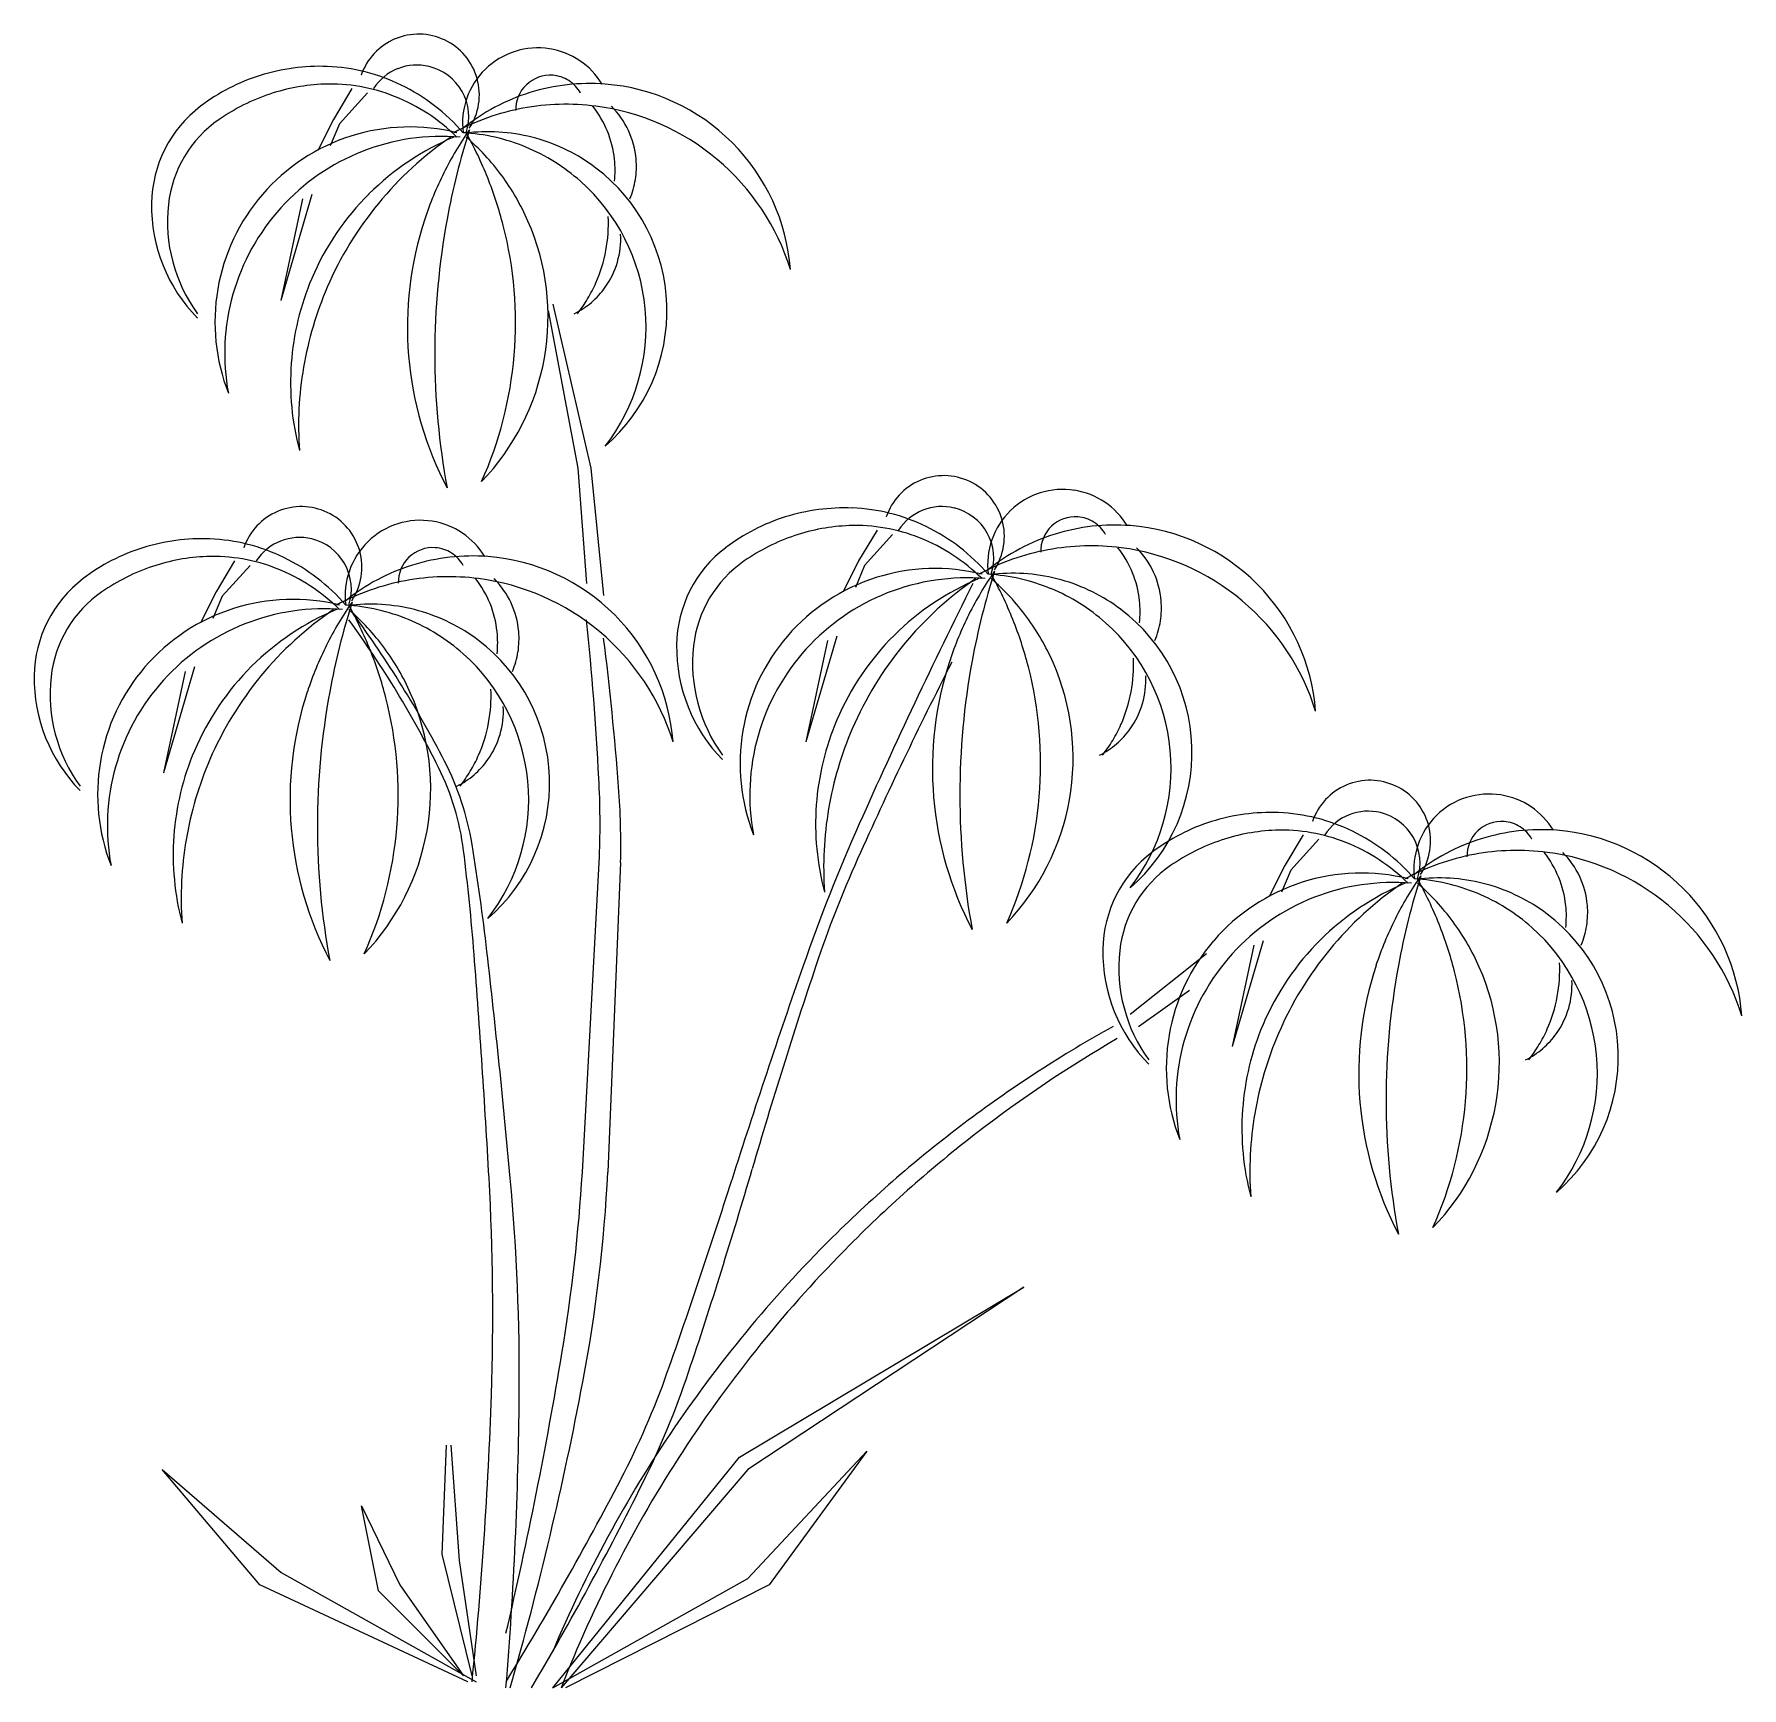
# Model space of a CAD drawing. Extents: x 425.4 to 481.8, y -982.2 to -927.6.
import ezdxf

# ---------------------------------------------------------------- set-up
doc = ezdxf.new("R2010")
doc.units = 0
doc.linetypes.add('0', pattern=[0])
doc.layers.get('0').update_dxf_attribs({"linetype": 'CONTINUOUS'})

msp = doc.modelspace()

# ---------------------------------------------------------------- linework, layer by layer
at = {"linetype": '0'}
for points in [[(437.325, -927.762), (437.325, -927.762)], [(438.962, -927.795), (438.962, -927.795)], [(442.427, -928.087), (442.427, -928.087)], [(435.089, -928.669), (435.089, -928.669)], [(438.452, -928.669), (438.452, -928.669)], [(443.422, -928.478), (443.422, -928.478)], [(432.876, -928.965), (432.876, -928.965)], [(436.209, -928.961), (436.209, -928.961)], [(437.419, -928.742), (437.419, -928.742)], [(440.034, -929.066), (440.034, -929.066)], [(440.307, -928.756), (440.307, -928.756)], [(442.529, -928.961), (442.529, -928.961)], [(443.061, -929.136), (443.061, -929.136)], [(433.193, -929.579), (433.193, -929.579)], [(435.904, -929.398), (435.904, -929.398), (435.293, -930.417), (434.783, -931.437)], [(434.987, -929.252), (434.987, -929.252)], [(436.414, -929.543), (436.414, -929.543), (435.496, -930.562), (435.191, -931.291)], [(436.617, -929.398), (436.617, -929.398)], [(437.31, -929.654), (437.31, -929.654)], [(437.529, -929.282), (437.529, -929.282)], [(439.54, -929.495), (439.54, -929.495)], [(441.66, -929.273), (441.66, -929.273)], [(441.778, -929.531), (441.778, -929.531)], [(443.446, -929.543), (443.446, -929.543)], [(444.16, -929.252), (444.16, -929.252)], [(444.262, -929.252), (444.262, -929.252)], [(430.91, -929.98), (430.91, -929.98)], [(441.306, -930.126), (441.306, -930.126)], [(441.543, -930.048), (441.543, -930.048)], [(443.854, -929.98), (443.854, -929.98)], [(443.956, -929.98), (443.956, -929.98)], [(444.466, -929.98), (444.466, -929.98)], [(431.522, -930.417), (431.522, -930.417)], [(439.268, -930.854), (439.268, -930.854)], [(439.369, -930.854), (439.369, -930.854)], [(439.573, -930.708), (439.573, -930.708)], [(439.573, -930.854), (439.573, -930.854)], [(439.573, -930.854), (439.573, -930.854)], [(439.573, -930.854), (439.573, -930.854)], [(439.675, -930.854), (439.675, -930.854)], [(439.675, -930.854), (439.675, -930.854)], [(439.777, -930.708), (439.777, -930.708)], [(439.777, -930.854), (439.777, -930.854)], [(439.782, -930.755), (439.782, -930.755)], [(439.782, -930.755), (439.782, -930.755)], [(444.334, -930.804), (444.334, -930.804)], [(445.028, -930.782), (445.028, -930.782)], [(435.871, -930.966), (435.871, -930.966)], [(436.243, -931.474), (436.243, -931.474)], [(439.166, -931), (439.166, -931)], [(439.268, -931), (439.268, -931)], [(439.369, -931), (439.369, -931)], [(439.471, -931), (439.471, -931)], [(439.675, -931), (439.675, -931)], [(441.644, -931.33), (441.644, -931.33)], [(441.977, -931.039), (441.977, -931.039)], [(448.45, -931.18), (448.45, -931.18)], [(443.956, -932.019), (443.956, -932.019)], [(444.567, -931.728), (444.567, -931.728)], [(445.281, -931.728), (445.281, -931.728)], [(447.956, -931.733), (447.956, -931.733)], [(438.936, -932.179), (438.936, -932.179)], [(439.367, -932.221), (439.367, -932.221)], [(440.385, -932.344), (440.385, -932.344)], [(440.848, -932.27), (440.848, -932.27)], [(443.446, -932.456), (443.446, -932.456)], [(444.567, -932.456), (444.567, -932.456)], [(444.587, -932.092), (444.587, -932.092)], [(445.258, -932.395), (445.258, -932.395)], [(429.291, -933.183), (429.291, -933.183)], [(432.948, -932.893), (432.948, -932.893)], [(434.579, -932.893), (434.579, -932.893), (433.56, -936.389)], [(434.273, -933.039), (434.273, -933.039), (433.56, -936.389)], [(436.467, -932.872), (436.467, -932.872)], [(445.077, -933.039), (445.077, -933.039)], [(429.848, -933.22), (429.848, -933.22)], [(433.56, -933.33), (433.56, -933.33)], [(436.777, -933.187), (436.777, -933.187)], [(438.305, -933.71), (438.305, -933.71)], [(439.044, -933.71), (439.044, -933.71)], [(444.363, -933.621), (444.363, -933.621)], [(440.898, -933.912), (440.898, -933.912)], [(441.713, -933.767), (441.713, -933.767)], [(444.771, -934.204), (444.771, -934.204)], [(444.287, -934.737), (444.287, -934.737)], [(444.664, -935.121), (444.664, -935.121)], [(450.377, -935.369), (450.377, -935.369)], [(450.377, -935.369), (450.377, -935.369)], [(434.579, -935.661), (434.579, -935.661)], [(435.089, -935.952), (435.089, -935.952)], [(443.956, -935.806), (443.956, -935.806)], [(444.262, -935.952), (444.262, -935.952)], [(431.475, -936.014), (431.475, -936.014)], [(431.977, -936.186), (431.977, -936.186)], [(442.529, -936.515), (442.529, -936.515), (443.79, -941.92), (444.21, -946.123)], [(443.682, -936.335), (443.682, -936.335)], [(443.806, -936.451), (443.806, -936.451)], [(446.296, -936.534), (446.296, -936.534)], [(430.808, -936.826), (430.808, -936.826)], [(430.808, -936.971), (430.808, -936.971)], [(443.65, -945.723), (443.65, -945.723), (443.37, -941.92), (442.389, -936.715)], [(443.242, -936.826), (443.242, -936.826)], [(443.344, -936.826), (443.344, -936.826)], [(445.581, -936.664), (445.581, -936.664)], [(437.773, -938.217), (437.773, -938.217)], [(438.638, -938.142), (438.638, -938.142)], [(441.258, -938.197), (441.258, -938.197)], [(433.901, -938.467), (433.901, -938.467)], [(434.307, -938.591), (434.307, -938.591)], [(442.255, -938.296), (442.255, -938.296)], [(431.827, -939.447), (431.827, -939.447)], [(431.827, -939.447), (431.827, -939.447)], [(434.171, -941.341), (434.171, -941.341)], [(434.171, -941.341), (434.171, -941.341)], [(444.262, -941.195), (444.262, -941.195)], [(444.262, -941.195), (444.262, -941.195)], [(439.044, -942.573), (439.044, -942.573)], [(439.044, -942.573), (439.044, -942.573)], [(440.184, -942.36), (440.184, -942.36)], [(440.184, -942.36), (440.184, -942.36)], [(454.651, -942.326), (454.651, -942.326)], [(456.289, -942.36), (456.289, -942.36)], [(459.754, -942.651), (459.754, -942.651)], [(452.415, -943.234), (452.415, -943.234)], [(454.746, -943.306), (454.746, -943.306)], [(455.779, -943.234), (455.779, -943.234)], [(457.634, -943.321), (457.634, -943.321)], [(460.748, -943.043), (460.748, -943.043)], [(433.451, -943.346), (433.451, -943.346)], [(435.089, -943.38), (435.089, -943.38)], [(438.554, -943.671), (438.554, -943.671)], [(450.202, -943.529), (450.202, -943.529)], [(452.313, -943.817), (452.313, -943.817)], [(453.537, -943.525), (453.537, -943.525)], [(454.856, -943.847), (454.856, -943.847)], [(457.36, -943.631), (457.36, -943.631)], [(458.987, -943.838), (458.987, -943.838)], [(459.856, -943.525), (459.856, -943.525)], [(460.388, -943.701), (460.388, -943.701)], [(461.486, -943.817), (461.486, -943.817)], [(461.588, -943.817), (461.588, -943.817)], [(431.215, -944.253), (431.215, -944.253)], [(433.546, -944.326), (433.546, -944.326)], [(434.579, -944.253), (434.579, -944.253)], [(436.435, -944.34), (436.435, -944.34)], [(439.549, -944.062), (439.549, -944.062)], [(450.52, -944.144), (450.52, -944.144)], [(453.231, -943.962), (453.231, -943.962), (452.619, -944.982), (452.109, -946.001)], [(453.74, -944.108), (453.74, -944.108), (452.823, -945.128), (452.517, -945.856)], [(453.944, -943.962), (453.944, -943.962)], [(454.637, -944.219), (454.637, -944.219)], [(456.867, -944.06), (456.867, -944.06)], [(459.105, -944.096), (459.105, -944.096)], [(460.773, -944.108), (460.773, -944.108)], [(429.003, -944.549), (429.003, -944.549)], [(432.031, -944.982), (432.031, -944.982), (431.42, -946.001), (430.91, -947.021)], [(431.114, -944.836), (431.114, -944.836)], [(432.336, -944.545), (432.336, -944.545)], [(432.744, -944.982), (432.744, -944.982)], [(433.656, -944.866), (433.656, -944.866)], [(436.161, -944.65), (436.161, -944.65)], [(437.787, -944.857), (437.787, -944.857)], [(438.656, -944.545), (438.656, -944.545)], [(439.188, -944.72), (439.188, -944.72)], [(440.286, -944.836), (440.286, -944.836)], [(440.388, -944.836), (440.388, -944.836)], [(448.237, -944.545), (448.237, -944.545)], [(448.848, -944.982), (448.848, -944.982)], [(458.633, -944.69), (458.633, -944.69)], [(458.87, -944.613), (458.87, -944.613)], [(461.181, -944.545), (461.181, -944.545)], [(461.283, -944.545), (461.283, -944.545)], [(461.792, -944.545), (461.792, -944.545)], [(427.037, -945.564), (427.037, -945.564)], [(429.32, -945.163), (429.32, -945.163)], [(432.541, -945.128), (432.541, -945.128), (431.623, -946.147), (431.318, -946.875)], [(433.437, -945.239), (433.437, -945.239)], [(435.667, -945.079), (435.667, -945.079)], [(437.905, -945.115), (437.905, -945.115)], [(439.573, -945.128), (439.573, -945.128)], [(439.981, -945.564), (439.981, -945.564)], [(440.083, -945.564), (440.083, -945.564)], [(440.592, -945.564), (440.592, -945.564)], [(453.197, -945.531), (453.197, -945.531)], [(456.493, -945.564), (456.493, -945.564)], [(456.594, -945.419), (456.594, -945.419)], [(456.594, -945.564), (456.594, -945.564)], [(456.696, -945.419), (456.696, -945.419)], [(456.696, -945.564), (456.696, -945.564)], [(456.798, -945.564), (456.798, -945.564)], [(456.9, -945.273), (456.9, -945.273)], [(456.9, -945.419), (456.9, -945.419)], [(456.9, -945.419), (456.9, -945.419)], [(456.9, -945.419), (456.9, -945.419)], [(457.002, -945.419), (457.002, -945.419)], [(457.002, -945.419), (457.002, -945.419)], [(457.002, -945.564), (457.002, -945.564)], [(457.104, -945.273), (457.104, -945.273)], [(457.104, -945.419), (457.104, -945.419)], [(457.109, -945.32), (457.109, -945.32)], [(457.109, -945.32), (457.109, -945.32)], [(461.661, -945.368), (461.661, -945.368)], [(462.355, -945.346), (462.355, -945.346)], [(427.648, -946.001), (427.648, -946.001)], [(437.433, -945.71), (437.433, -945.71)], [(437.67, -945.632), (437.67, -945.632)], [(453.569, -946.038), (453.569, -946.038)], [(456.397, -945.723), (456.397, -945.723)], [(458.971, -945.895), (458.971, -945.895)], [(459.304, -945.604), (459.304, -945.604)], [(465.777, -945.744), (465.777, -945.744)], [(431.998, -946.55), (431.998, -946.55)], [(435.293, -946.584), (435.293, -946.584)], [(435.394, -946.438), (435.394, -946.438)], [(435.394, -946.584), (435.394, -946.584)], [(435.496, -946.438), (435.496, -946.438)], [(435.496, -946.584), (435.496, -946.584)], [(435.598, -946.584), (435.598, -946.584)], [(435.7, -946.293), (435.7, -946.293)], [(435.7, -946.438), (435.7, -946.438)], [(435.7, -946.438), (435.7, -946.438)], [(435.7, -946.438), (435.7, -946.438)], [(435.802, -946.438), (435.802, -946.438)], [(435.802, -946.438), (435.802, -946.438)], [(435.802, -946.584), (435.802, -946.584)], [(435.904, -946.293), (435.904, -946.293)], [(435.904, -946.438), (435.904, -946.438)], [(435.909, -946.339), (435.909, -946.339)], [(435.909, -946.339), (435.909, -946.339)], [(438.104, -946.624), (438.104, -946.624)], [(440.461, -946.388), (440.461, -946.388)], [(441.155, -946.366), (441.155, -946.366)], [(461.283, -946.584), (461.283, -946.584)], [(461.894, -946.293), (461.894, -946.293)], [(461.914, -946.657), (461.914, -946.657)], [(462.608, -946.293), (462.608, -946.293)], [(465.283, -946.298), (465.283, -946.298)], [(432.37, -947.058), (432.37, -947.058)], [(435.805, -946.924), (435.805, -946.924)], [(435.945, -946.724), (435.945, -946.724)], [(437.771, -946.914), (437.771, -946.914)], [(443.65, -946.924), (443.65, -946.924)], [(444.577, -946.764), (444.577, -946.764)], [(456.263, -946.743), (456.263, -946.743)], [(456.694, -946.786), (456.694, -946.786)], [(457.712, -946.909), (457.712, -946.909)], [(458.175, -946.835), (458.175, -946.835)], [(460.773, -947.021), (460.773, -947.021)], [(461.894, -947.021), (461.894, -947.021)], [(462.584, -946.96), (462.584, -946.96)], [(435.063, -947.763), (435.063, -947.763)], [(435.494, -947.805), (435.494, -947.805)], [(440.083, -947.604), (440.083, -947.604)], [(440.694, -947.312), (440.694, -947.312)], [(440.714, -947.676), (440.714, -947.676)], [(441.408, -947.312), (441.408, -947.312)], [(444.083, -947.318), (444.083, -947.318)], [(444.21, -947.524), (444.21, -947.524)], [(446.618, -947.748), (446.618, -947.748)], [(447.174, -947.784), (447.174, -947.784)], [(450.275, -947.458), (450.275, -947.458)], [(451.905, -947.458), (451.905, -947.458), (450.886, -950.953)], [(451.6, -947.604), (451.6, -947.604), (450.886, -950.953)], [(453.794, -947.436), (453.794, -947.436)], [(454.103, -947.752), (454.103, -947.752)], [(462.404, -947.604), (462.404, -947.604)], [(436.512, -947.928), (436.512, -947.928)], [(436.975, -947.855), (436.975, -947.855)], [(439.573, -948.04), (439.573, -948.04)], [(440.694, -948.04), (440.694, -948.04)], [(441.384, -947.98), (441.384, -947.98)], [(450.886, -947.895), (450.886, -947.895)], [(455.632, -948.274), (455.632, -948.274)], [(455.696, -948.325), (455.696, -948.325)], [(456.37, -948.274), (456.37, -948.274)], [(459.04, -948.331), (459.04, -948.331)], [(461.69, -948.186), (461.69, -948.186)], [(425.418, -948.767), (425.418, -948.767)], [(425.975, -948.804), (425.975, -948.804)], [(429.075, -948.477), (429.075, -948.477)], [(430.706, -948.477), (430.706, -948.477), (429.686, -951.973)], [(430.4, -948.623), (430.4, -948.623), (429.686, -951.973)], [(429.686, -948.914), (429.686, -948.914)], [(432.595, -948.456), (432.595, -948.456)], [(432.903, -948.771), (432.903, -948.771)], [(441.204, -948.623), (441.204, -948.623)], [(458.225, -948.477), (458.225, -948.477)], [(462.098, -948.769), (462.098, -948.769)], [(434.432, -949.294), (434.432, -949.294)], [(435.171, -949.294), (435.171, -949.294)], [(437.025, -949.497), (437.025, -949.497)], [(437.84, -949.351), (437.84, -949.351)], [(440.49, -949.206), (440.49, -949.206)], [(461.614, -949.302), (461.614, -949.302)], [(440.898, -949.788), (440.898, -949.788)], [(461.991, -949.685), (461.991, -949.685)], [(467.704, -949.934), (467.704, -949.934)], [(467.704, -949.934), (467.704, -949.934)], [(440.414, -950.322), (440.414, -950.322)], [(448.802, -950.579), (448.802, -950.579)], [(451.905, -950.225), (451.905, -950.225)], [(452.415, -950.517), (452.415, -950.517)], [(461.283, -950.371), (461.283, -950.371)], [(461.588, -950.517), (461.588, -950.517)], [(440.791, -950.705), (440.791, -950.705)], [(446.504, -950.953), (446.504, -950.953)], [(446.504, -950.953), (446.504, -950.953)], [(449.305, -950.75), (449.305, -950.75)], [(461.008, -950.899), (461.008, -950.899)], [(461.133, -951.016), (461.133, -951.016)], [(463.623, -951.099), (463.623, -951.099)], [(427.602, -951.598), (427.602, -951.598)], [(428.105, -951.77), (428.105, -951.77)], [(430.706, -951.245), (430.706, -951.245)], [(431.215, -951.536), (431.215, -951.536)], [(438.961, -951.59), (438.961, -951.59)], [(440.083, -951.39), (440.083, -951.39)], [(440.388, -951.536), (440.388, -951.536)], [(448.135, -951.39), (448.135, -951.39)], [(448.135, -951.536), (448.135, -951.536)], [(460.569, -951.39), (460.569, -951.39)], [(460.671, -951.39), (460.671, -951.39)], [(462.908, -951.229), (462.908, -951.229)], [(438.762, -951.795), (438.762, -951.795)], [(439.809, -951.919), (439.809, -951.919)], [(439.933, -952.035), (439.933, -952.035)], [(441.708, -952.249), (441.708, -952.249)], [(442.423, -952.119), (442.423, -952.119)], [(444.052, -952.153), (444.052, -952.153)], [(426.935, -952.41), (426.935, -952.41)], [(426.935, -952.555), (426.935, -952.555)], [(439.369, -952.41), (439.369, -952.41)], [(439.471, -952.41), (439.471, -952.41)], [(444.704, -952.438), (444.704, -952.438)], [(455.1, -952.781), (455.1, -952.781)], [(455.965, -952.706), (455.965, -952.706)], [(458.585, -952.762), (458.585, -952.762)], [(459.582, -952.86), (459.582, -952.86)], [(468.717, -952.376), (468.717, -952.376)], [(470.354, -952.41), (470.354, -952.41)], [(473.819, -952.701), (473.819, -952.701)], [(451.228, -953.031), (451.228, -953.031)], [(451.633, -953.156), (451.633, -953.156)], [(466.481, -953.284), (466.481, -953.284)], [(468.811, -953.356), (468.811, -953.356)], [(469.844, -953.284), (469.844, -953.284)], [(471.7, -953.37), (471.7, -953.37)], [(474.814, -953.093), (474.814, -953.093)], [(433.9, -953.801), (433.9, -953.801)], [(434.765, -953.726), (434.765, -953.726)], [(437.385, -953.781), (437.385, -953.781)], [(438.382, -953.88), (438.382, -953.88)], [(449.154, -954.012), (449.154, -954.012)], [(449.154, -954.012), (449.154, -954.012)], [(452.646, -953.655), (452.646, -953.655)], [(464.268, -953.579), (464.268, -953.579)], [(467.296, -954.012), (467.296, -954.012), (466.685, -955.031), (466.175, -956.051)], [(466.379, -953.866), (466.379, -953.866)], [(467.602, -953.575), (467.602, -953.575)], [(468.01, -954.012), (468.01, -954.012)], [(468.921, -953.896), (468.921, -953.896)], [(471.426, -953.68), (471.426, -953.68)], [(473.052, -953.888), (473.052, -953.888)], [(473.921, -953.575), (473.921, -953.575)], [(474.453, -953.75), (474.453, -953.75)], [(475.552, -953.866), (475.552, -953.866)], [(475.654, -953.866), (475.654, -953.866)], [(430.028, -954.051), (430.028, -954.051)], [(430.434, -954.175), (430.434, -954.175)], [(439.587, -954.531), (439.587, -954.531)], [(439.867, -954.33), (439.867, -954.33)], [(462.302, -954.595), (462.302, -954.595)], [(464.586, -954.193), (464.586, -954.193)], [(467.806, -954.158), (467.806, -954.158), (466.888, -955.177), (466.582, -955.905)], [(468.702, -954.269), (468.702, -954.269)], [(470.932, -954.109), (470.932, -954.109)], [(473.17, -954.146), (473.17, -954.146)], [(474.838, -954.158), (474.838, -954.158)], [(475.246, -954.595), (475.246, -954.595)], [(475.348, -954.595), (475.348, -954.595)], [(475.857, -954.595), (475.857, -954.595)], [(427.954, -955.031), (427.954, -955.031)], [(427.954, -955.031), (427.954, -955.031)], [(443.51, -965.14), (443.51, -965.14), (444.07, -954.731)], [(444.77, -954.931), (444.77, -954.931), (444.35, -965.14)], [(452.591, -954.807), (452.591, -954.807)], [(462.913, -955.031), (462.913, -955.031)], [(472.698, -954.74), (472.698, -954.74)], [(472.935, -954.662), (472.935, -954.662)], [(467.263, -955.58), (467.263, -955.58)], [(470.558, -955.614), (470.558, -955.614)], [(470.66, -955.468), (470.66, -955.468)], [(470.66, -955.614), (470.66, -955.614)], [(470.762, -955.468), (470.762, -955.468)], [(470.762, -955.614), (470.762, -955.614)], [(470.864, -955.614), (470.864, -955.614)], [(470.965, -955.323), (470.965, -955.323)], [(470.965, -955.468), (470.965, -955.468)], [(470.965, -955.468), (470.965, -955.468)], [(470.965, -955.468), (470.965, -955.468)], [(471.067, -955.468), (471.067, -955.468)], [(471.067, -955.468), (471.067, -955.468)], [(471.067, -955.614), (471.067, -955.614)], [(471.169, -955.323), (471.169, -955.323)], [(471.169, -955.468), (471.169, -955.468)], [(471.175, -955.37), (471.175, -955.37)], [(471.175, -955.37), (471.175, -955.37)], [(473.369, -955.653), (473.369, -955.653)], [(475.726, -955.418), (475.726, -955.418)], [(476.421, -955.396), (476.421, -955.396)], [(451.498, -955.905), (451.498, -955.905)], [(451.498, -955.905), (451.498, -955.905)], [(461.588, -955.76), (461.588, -955.76)], [(461.588, -955.76), (461.588, -955.76)], [(467.635, -956.088), (467.635, -956.088)], [(473.036, -955.944), (473.036, -955.944)], [(479.842, -955.794), (479.842, -955.794)], [(440.388, -956.779), (440.388, -956.779)], [(440.388, -956.779), (440.388, -956.779)], [(470.328, -956.793), (470.328, -956.793)], [(470.759, -956.835), (470.759, -956.835)], [(475.348, -956.634), (475.348, -956.634)], [(475.959, -956.342), (475.959, -956.342)], [(475.979, -956.706), (475.979, -956.706)], [(476.673, -956.342), (476.673, -956.342)], [(479.348, -956.348), (479.348, -956.348)], [(430.298, -956.925), (430.298, -956.925)], [(430.298, -956.925), (430.298, -956.925)], [(456.37, -957.138), (456.37, -957.138)], [(456.37, -957.138), (456.37, -957.138)], [(457.511, -956.925), (457.511, -956.925)], [(457.511, -956.925), (457.511, -956.925)], [(471.777, -956.958), (471.777, -956.958)], [(472.24, -956.884), (472.24, -956.884)], [(474.838, -957.07), (474.838, -957.07)], [(475.959, -957.07), (475.959, -957.07)], [(476.65, -957.01), (476.65, -957.01)], [(436.311, -957.944), (436.311, -957.944)], [(436.311, -957.944), (436.311, -957.944)], [(439.935, -957.958), (439.935, -957.958)], [(440.359, -957.864), (440.359, -957.864)], [(460.683, -957.797), (460.683, -957.797)], [(461.239, -957.834), (461.239, -957.834)], [(461.58, -959.935), (461.58, -959.935), (464.102, -957.934)], [(464.34, -957.508), (464.34, -957.508)], [(465.971, -957.508), (465.971, -957.508), (464.952, -961.003)], [(465.665, -957.653), (465.665, -957.653), (464.952, -961.003)], [(464.952, -957.944), (464.952, -957.944)], [(467.86, -957.486), (467.86, -957.486)], [(468.169, -957.801), (468.169, -957.801)], [(476.469, -957.653), (476.469, -957.653)], [(435.171, -958.158), (435.171, -958.158)], [(435.171, -958.158), (435.171, -958.158)], [(450.794, -958.334), (450.794, -958.334)], [(451.214, -958.334), (451.214, -958.334)], [(469.697, -958.324), (469.697, -958.324)], [(470.435, -958.324), (470.435, -958.324)], [(472.29, -958.527), (472.29, -958.527)], [(473.105, -958.381), (473.105, -958.381)], [(475.756, -958.236), (475.756, -958.236)], [(476.163, -958.818), (476.163, -958.818)], [(461.86, -960.336), (461.86, -960.336), (463.541, -959.135)], [(475.679, -959.352), (475.679, -959.352)], [(476.056, -959.735), (476.056, -959.735)], [(481.769, -959.983), (481.769, -959.983)], [(481.769, -959.983), (481.769, -959.983)], [(461.02, -960.336), (461.02, -960.336)], [(461.16, -960.736), (461.16, -960.736)], [(462.867, -960.629), (462.867, -960.629)], [(465.971, -960.275), (465.971, -960.275)], [(466.481, -960.566), (466.481, -960.566)], [(475.348, -960.42), (475.348, -960.42)], [(475.654, -960.566), (475.654, -960.566)], [(463.37, -960.8), (463.37, -960.8)], [(475.074, -960.949), (475.074, -960.949)], [(475.198, -961.066), (475.198, -961.066)], [(476.973, -961.279), (476.973, -961.279)], [(477.688, -961.148), (477.688, -961.148)], [(462.2, -961.44), (462.2, -961.44)], [(462.2, -961.586), (462.2, -961.586)], [(474.635, -961.44), (474.635, -961.44)], [(474.736, -961.44), (474.736, -961.44)], [(469.165, -962.831), (469.165, -962.831)], [(470.03, -962.756), (470.03, -962.756)], [(472.65, -962.811), (472.65, -962.811)], [(473.647, -962.91), (473.647, -962.91)], [(456.238, -963.433), (456.238, -963.433)], [(465.294, -963.081), (465.294, -963.081)], [(465.699, -963.205), (465.699, -963.205)], [(456.525, -963.85), (456.525, -963.85)], [(463.219, -964.061), (463.219, -964.061)], [(463.219, -964.061), (463.219, -964.061)], [(449.113, -965.04), (449.113, -965.04)], [(440.428, -965.34), (440.428, -965.34)], [(441.128, -965.34), (441.128, -965.34)], [(448.435, -965.411), (448.435, -965.411)], [(475.654, -965.809), (475.654, -965.809)], [(475.654, -965.809), (475.654, -965.809)], [(465.563, -965.955), (465.563, -965.955)], [(465.563, -965.955), (465.563, -965.955)], [(471.577, -966.974), (471.577, -966.974)], [(471.577, -966.974), (471.577, -966.974)], [(451.915, -967.142), (451.915, -967.142)], [(452.335, -967.542), (452.335, -967.542)], [(470.435, -967.188), (470.435, -967.188)], [(470.435, -967.188), (470.435, -967.188)], [(442.529, -982.155), (442.529, -982.155), (448.693, -974.548), (458.078, -968.943), (448.973, -974.949), (442.809, -982.155)], [(442.832, -971.126), (442.832, -971.126)], [(443.524, -972.065), (443.524, -972.065)], [(446.311, -971.746), (446.311, -971.746)], [(447.012, -971.746), (447.012, -971.746)], [(440.507, -972.487), (440.507, -972.487)], [(441.424, -972.512), (441.424, -972.512)], [(446.537, -973.582), (446.537, -973.582)], [(439.867, -981.755), (439.867, -981.755), (438.887, -977.751), (439.027, -974.148)], [(439.167, -974.148), (439.167, -974.148), (439.447, -977.951), (440.007, -981.755)], [(442.529, -982.155), (442.529, -982.155), (448.973, -978.552), (452.895, -974.348)], [(452.895, -974.348), (452.895, -974.348), (449.674, -978.752), (442.949, -982.155)], [(446.819, -974.358), (446.819, -974.358)], [(439.728, -981.955), (439.728, -981.955), (432.864, -978.752), (429.642, -974.949), (433.564, -978.352), (440.007, -981.955)], [(444.777, -975.277), (444.777, -975.277)], [(445.494, -975.411), (445.494, -975.411)], [(439.587, -981.755), (439.587, -981.755), (436.786, -978.952), (436.225, -976.15)], [(436.225, -976.15), (436.225, -976.15), (437.486, -978.752), (439.587, -981.755)], [(440.988, -980.353), (440.988, -980.353)], [(442.529, -980.954), (442.529, -980.954)], [(439.867, -981.955), (439.867, -981.955)], [(440.988, -981.955), (440.988, -981.955)], [(440.988, -982.155), (440.988, -982.155)], [(441.128, -982.155), (441.128, -982.155)], [(441.829, -982.155), (441.829, -982.155)], [(442.809, -982.155), (442.809, -982.155)]]:
    msp.add_lwpolyline(points, dxfattribs=at)
for centre, radius, start, end in [((438.102, -929.603), 1.999, 112.8853, 161.2432), ((438.106, -929.604), 2.001, 64.675, 112.967), ((438.107, -929.604), 2.001, 15.607, 64.7143), ((442.036, -930.539), 2.483, 80.9292, 134.1127), ((442.034, -930.546), 2.491, 56.1259, 80.9122), ((434.837, -935.218), 6.554, 87.7948, 107.4117), ((434.855, -934.767), 6.102, 64.007, 87.8034), ((438.049, -930.325), 1.704, 76.3076, 111.6992), ((438.049, -930.33), 1.709, 29.2488, 76.3563), ((442.039, -930.535), 2.479, 31.1815, 56.0787), ((434.797, -935.094), 6.423, 107.4034, 127.2401), ((438.05, -930.331), 1.711, 111.672, 146.913), ((442.037, -930.539), 2.484, 134.1401, 187.2956), ((438.105, -929.606), 2.003, 326.5851, 15.6324), ((442.449, -930.101), 1.143, 85.9788, 133.6138), ((443.749, -935.878), 6.646, 85.5802, 107.2564), ((442.447, -930.103), 1.146, 57.6107, 85.9173), ((442.444, -930.104), 1.148, 29.2537, 57.5161), ((435.314, -935.897), 6.664, 108.5556, 124.6877), ((435.215, -935.582), 6.334, 92.0632, 108.6071), ((435.195, -934.961), 5.712, 68.2678, 92.0902), ((435.008, -935.426), 6.214, 45.4251, 68.258), ((434.717, -935.054), 6.42, 40.854, 64.0251), ((438.052, -930.329), 1.706, 342.0689, 29.2663), ((443.744, -935.866), 6.633, 107.2382, 128.9577), ((442.448, -930.101), 1.143, 133.6229, 181.2659), ((443.749, -935.88), 6.648, 44.9932, 85.5769), ((433.388, -933.242), 4.097, 127.2253, 179.1735), ((442.959, -937.661), 7.744, 100.5402, 118.472), ((442.964, -937.684), 7.767, 82.6656, 100.5461), ((441.173, -932.097), 3.415, 22.2439, 38.2905), ((442.966, -937.681), 7.764, 50.0023, 82.6731), ((442.48, -931.973), 2.813, 25.0435, 45.0919), ((433.759, -933.654), 3.935, 124.6435, 173.6567), ((437.818, -937.096), 6.432, 76.0423, 107.6236), ((449.088, -937.249), 11.348, 145.0918, 153.4587), ((462.842, -938.083), 24.196, 162.3726, 165.9798), ((439.188, -937.276), 6.434, 67.5554, 86.5662), ((428.36, -937.16), 12.953, 21.8274, 29.1321), ((440.39, -936.726), 5.904, 74.4089, 95.9605), ((441.168, -932.095), 3.419, 6.1621, 22.1847), ((442.487, -931.967), 2.804, 4.8865, 24.9957), ((437.816, -937.097), 6.432, 107.6033, 139.1858), ((438.866, -938.131), 7.156, 111.5027, 137.8569), ((438.87, -938.14), 7.166, 85.1894, 111.5118), ((442.651, -939.091), 8.771, 112.6906, 134.8327), ((445.691, -940.526), 11.547, 124.4121, 140.5397), ((434.536, -936.919), 7.839, 36.3743, 49.0382), ((439.192, -937.257), 6.414, 48.4525, 67.5202), ((440.386, -936.739), 5.918, 52.9018, 74.4084), ((443.746, -935.881), 6.65, 4.4095, 44.9797), ((440.39, -936.731), 5.91, 1.9128, 52.88), ((441.175, -932.094), 3.412, 0.0326, 6.1565), ((442.476, -931.965), 2.815, 351.2078, 4.8334), ((442.966, -937.679), 7.762, 17.312, 49.9946), ((449.172, -937.295), 11.443, 153.4405, 161.7407), ((462.683, -938.061), 24.036, 165.9369, 169.5695), ((428.486, -937.105), 12.816, 14.4264, 21.8099), ((434.496, -936.941), 7.884, 23.74, 36.3292), ((439.19, -937.261), 6.419, 5.3343, 48.4639), ((441.162, -932.09), 3.425, 353.8581, 359.9628), ((442.447, -931.954), 2.845, 337.5739, 351.063), ((434.588, -933.261), 5.297, 179.1626, 224.4694), ((437.816, -937.098), 6.433, 139.1778, 170.2972), ((442.641, -939.086), 8.76, 134.8101, 156.9796), ((434.962, -933.789), 5.145, 173.6444, 216.1679), ((438.873, -938.14), 7.167, 137.8443, 164.1755), ((445.688, -940.525), 11.544, 140.532, 156.6596), ((449.123, -937.271), 11.389, 161.7791, 184.7634), ((463.045, -938.141), 24.407, 169.5399, 180.0026), ((439.552, -933.852), 4.816, 349.4084, 2.7435), ((428.446, -937.115), 12.857, 355.1713, 14.4227), ((434.531, -936.923), 7.845, 349.918, 23.7184), ((441.989, -934.344), 2.785, 343.7982, 2.8777), ((439.521, -933.848), 4.848, 336.1693, 349.4244), ((441.991, -934.339), 2.785, 324.6301, 343.7096), ((442.641, -939.091), 8.762, 156.9511, 175.9136), ((445.692, -940.529), 11.548, 156.6505, 170.3426), ((439.387, -933.77), 5.002, 329.1517, 335.9768), ((441.975, -934.324), 2.807, 310.7106, 324.5518), ((437.817, -937.099), 6.434, 170.2931, 201.4079), ((438.862, -938.137), 7.156, 164.1726, 190.5451), ((441.984, -934.321), 2.803, 296.6715, 310.533), ((439.518, -933.836), 4.856, 321.992, 329.0266), ((440.391, -936.732), 5.908, 310.9327, 1.9159), ((439.186, -937.26), 6.422, 322.2102, 5.3192), ((449.124, -937.27), 11.391, 184.7684, 207.7502), ((463.03, -938.144), 24.392, 179.9961, 190.4634), ((428.445, -937.114), 12.858, 335.9191, 355.1668), ((442.64, -939.096), 8.761, 175.8814, 194.8468), ((445.703, -940.53), 11.56, 170.343, 184.0186), ((434.527, -936.919), 7.849, 316.1155, 349.8987), ((455.432, -944.167), 2, 64.6347, 112.9721), ((455.432, -944.17), 2.002, 112.9588, 161.2236), ((455.435, -944.167), 1.999, 15.5778, 64.721), ((459.363, -945.104), 2.483, 80.956, 134.1219), ((459.361, -945.107), 2.487, 56.0919, 80.9165), ((434.233, -945.19), 2.002, 64.6882, 112.9614), ((452.162, -949.777), 6.547, 87.7805, 107.4142), ((452.179, -949.342), 6.113, 64.0304, 87.7838), ((455.377, -944.895), 1.709, 111.6649, 146.9445), ((455.376, -944.894), 1.708, 76.3475, 111.6389), ((455.376, -944.895), 1.709, 29.2579, 76.3733), ((459.364, -945.104), 2.484, 134.1289, 187.2861), ((459.365, -945.102), 2.481, 31.2066, 56.0931), ((434.232, -945.189), 2.001, 112.9415, 161.226), ((434.235, -945.187), 1.999, 15.5756, 64.7155), ((438.163, -946.123), 2.483, 80.9497, 134.1151), ((438.163, -946.126), 2.486, 56.1095, 80.9393), ((452.121, -949.655), 6.419, 107.3956, 127.2433), ((452.547, -950.167), 6.355, 92.1065, 108.5939), ((452.522, -949.521), 5.709, 68.2555, 92.0972), ((452.048, -949.613), 6.413, 40.8402, 64.0379), ((455.427, -944.17), 2.007, 326.657, 15.5885), ((459.776, -944.666), 1.143, 133.5942, 181.2236), ((459.776, -944.667), 1.144, 85.9951, 133.5851), ((461.077, -950.443), 6.646, 85.5878, 107.2622), ((459.775, -944.665), 1.143, 57.5715, 85.9491), ((459.771, -944.669), 1.148, 29.2355, 57.4932), ((461.077, -950.444), 6.647, 44.9941, 85.5883), ((430.963, -950.795), 6.546, 87.7874, 107.4221), ((430.978, -950.366), 6.117, 64.0364, 87.7777), ((434.178, -945.916), 1.711, 111.6754, 146.9153), ((434.177, -945.913), 1.707, 76.3815, 111.6734), ((434.176, -945.914), 1.709, 29.2579, 76.3845), ((438.163, -946.123), 2.483, 134.1102, 187.2997), ((438.158, -946.126), 2.488, 31.2212, 56.0335), ((452.646, -950.473), 6.676, 108.5659, 124.6701), ((452.337, -949.988), 6.211, 45.419, 68.2642), ((455.377, -944.894), 1.707, 342.0994, 29.2557), ((461.077, -950.444), 6.647, 107.2597, 128.9283), ((430.918, -950.667), 6.412, 107.3847, 127.2556), ((431.342, -951.175), 6.343, 92.0679, 108.591), ((431.323, -950.539), 5.707, 68.2576, 92.1005), ((430.849, -950.631), 6.412, 40.8328, 64.0331), ((434.23, -945.19), 2.004, 326.609, 15.6136), ((438.575, -945.685), 1.143, 133.6129, 181.2659), ((438.575, -945.684), 1.142, 85.9451, 133.6513), ((439.875, -951.46), 6.643, 85.5715, 107.2552), ((438.574, -945.689), 1.147, 57.609, 85.8808), ((438.574, -945.687), 1.145, 29.236, 57.573), ((439.877, -951.463), 6.647, 44.9915, 85.5834), ((450.716, -947.808), 4.098, 127.2221, 179.1601), ((451.088, -948.22), 3.937, 124.6642, 173.6406), ((460.291, -952.242), 7.76, 100.5554, 118.4492), ((460.293, -952.246), 7.764, 82.6774, 100.5643), ((458.493, -946.664), 3.423, 22.2498, 38.2566), ((460.292, -952.243), 7.762, 49.9865, 82.6686), ((459.804, -946.539), 2.816, 25.0704, 45.0978), ((429.514, -948.827), 4.096, 127.2021, 179.1675), ((431.45, -951.5), 6.685, 108.577, 124.6595), ((431.135, -951.011), 6.214, 45.4278, 68.2613), ((434.177, -945.913), 1.708, 342.0978, 29.2426), ((439.876, -951.46), 6.644, 107.2598, 128.9438), ((439.092, -953.265), 7.764, 82.6709, 100.5584), ((437.3, -947.678), 3.414, 22.2091, 38.2584), ((439.092, -953.265), 7.764, 49.9965, 82.6689), ((438.609, -947.556), 2.811, 25.0473, 45.116), ((455.145, -951.663), 6.434, 107.6189, 139.1847), ((455.145, -951.667), 6.437, 76.0572, 107.6127), ((456.196, -952.699), 7.16, 85.1766, 111.5206), ((459.983, -953.663), 8.779, 112.7085, 134.8265), ((463.014, -955.086), 11.541, 124.4048, 140.539), ((466.448, -951.836), 11.387, 145.0945, 153.4349), ((480.488, -952.74), 24.528, 162.3911, 165.9507), ((456.516, -951.834), 6.426, 67.5431, 86.577), ((445.687, -951.725), 12.953, 21.8268, 29.1315), ((451.862, -951.485), 7.841, 36.374, 49.0352), ((457.717, -951.296), 5.909, 74.4267, 95.9612), ((458.503, -946.656), 3.411, 6.1173, 22.1857), ((459.802, -946.535), 2.816, 4.9343, 24.9693), ((429.889, -949.24), 3.939, 124.6795, 173.6348), ((439.093, -953.264), 7.763, 100.5623, 118.4504), ((456.193, -952.696), 7.156, 111.5036, 137.859), ((622.27, -1029.003), 185.605, 153.34004, 156.04875), ((456.518, -951.825), 6.418, 48.4734, 67.528), ((457.712, -951.306), 5.92, 52.9051, 74.4054), ((461.074, -950.445), 6.649, 4.4053, 44.9814), ((433.947, -952.686), 6.438, 107.6213, 139.1745), ((433.945, -952.68), 6.432, 76.0423, 107.6233), ((434.997, -953.723), 7.164, 85.1884, 111.5138), ((438.778, -954.675), 8.77, 112.698, 134.8385), ((441.812, -956.105), 11.539, 124.403, 140.5405), ((445.255, -952.859), 11.395, 145.1023, 153.4355), ((459.29, -953.76), 24.53, 162.3909, 165.9502), ((435.318, -952.844), 6.417, 67.5219, 86.5844), ((424.485, -952.745), 12.956, 21.8273, 29.1305), ((430.652, -952.512), 7.852, 36.3776, 49.0206), ((436.518, -952.308), 5.902, 74.4053, 95.9709), ((436.512, -952.325), 5.919, 52.8989, 74.3958), ((437.287, -947.68), 3.427, 6.1694, 22.1589), ((438.604, -947.554), 2.814, 4.9311, 24.9736), ((457.715, -951.296), 5.91, 1.9152, 52.8751), ((458.487, -946.66), 3.427, 0.0464, 6.1463), ((458.487, -946.653), 3.427, 353.849, 359.9442), ((459.818, -946.529), 2.799, 351.1435, 4.8494), ((460.294, -952.245), 7.762, 17.323, 50.0049), ((434.999, -953.726), 7.168, 111.5147, 137.8324), ((408.394, -966.897), 33.916, 26.4405, 36.0789), ((406.612, -968.273), 36.398, 27.2817, 36.3024), ((435.313, -952.854), 6.428, 48.4899, 67.5194), ((331.374, -958.197), 112.84, 3.07058, 5.73378), ((439.873, -951.464), 6.65, 4.4063, 44.9789), ((466.483, -951.85), 11.425, 153.4505, 161.7621), ((480.041, -952.634), 24.069, 165.937, 169.564), ((445.791, -951.678), 12.84, 14.4335, 21.8036), ((451.852, -951.491), 7.852, 23.7257, 36.3658), ((456.517, -951.825), 6.419, 5.3296, 48.4658), ((459.785, -946.521), 2.834, 337.547, 351.0881), ((445.242, -952.854), 11.381, 153.4249, 161.7695), ((459.117, -953.709), 24.35, 165.9685, 169.5535), ((436.515, -952.317), 5.911, 1.9191, 52.8754), ((437.375, -947.677), 3.339, 0.0048, 6.2658), ((437.366, -947.675), 3.348, 353.7318, 359.9738), ((438.614, -947.549), 2.804, 351.1583, 4.8441), ((439.087, -953.267), 7.769, 17.3252, 49.9797), ((344.207, -960.051), 100.785, 4.33234, 7.13996), ((451.914, -947.825), 5.297, 179.1687, 224.4769), ((452.288, -948.353), 5.145, 173.6502, 216.1784), ((455.146, -951.664), 6.436, 139.1874, 170.2924), ((459.969, -953.653), 8.762, 134.8037, 156.9673), ((463.023, -955.094), 11.553, 140.5402, 156.6597), ((424.57, -952.703), 12.861, 14.4367, 21.795), ((430.643, -952.517), 7.863, 23.7412, 36.3657), ((435.319, -952.845), 6.417, 5.3295, 48.4736), ((438.584, -947.54), 2.834, 337.5466, 351.0779), ((456.198, -952.703), 7.165, 137.8454, 164.1829), ((580.539, -1012.119), 140.197, 152.93301, 155.87062), ((466.448, -951.835), 11.387, 161.7767, 184.7649), ((480.359, -952.704), 24.395, 169.5377, 180.0045), ((451.858, -951.487), 7.844, 349.9156, 23.7183), ((456.851, -948.416), 4.844, 349.4603, 2.7211), ((430.715, -948.844), 5.298, 179.1718, 224.4727), ((431.086, -949.374), 5.143, 173.6367, 216.1824), ((433.947, -952.684), 6.437, 139.1885, 170.2888), ((434.993, -953.72), 7.159, 137.8419, 164.1967), ((438.779, -954.679), 8.773, 134.8219, 156.9546), ((441.821, -956.113), 11.552, 140.5353, 156.6545), ((445.774, -951.68), 12.857, 355.1723, 14.4227), ((459.308, -948.906), 2.794, 343.8076, 2.8262), ((445.241, -952.854), 11.38, 161.7717, 184.7749), ((459.164, -953.724), 24.399, 169.5381, 180.0039), ((424.564, -952.701), 12.866, 355.1838, 14.4203), ((430.658, -952.507), 7.845, 349.9184, 23.7185), ((435.648, -949.435), 4.847, 349.4615, 2.7163), ((456.85, -948.412), 4.846, 336.1643, 349.4208), ((438.117, -949.926), 2.785, 343.7582, 2.8432), ((459.308, -948.9), 2.795, 324.6533, 343.6706), ((435.664, -949.435), 4.832, 336.1266, 349.4213), ((455.138, -951.665), 6.428, 170.275, 201.4186), ((459.98, -953.659), 8.775, 156.9604, 175.8961), ((463.013, -955.092), 11.543, 156.6464, 170.3423), ((456.767, -948.363), 4.941, 329.1164, 336.0267), ((459.319, -948.905), 2.784, 310.6631, 324.6126), ((438.119, -949.924), 2.783, 324.6209, 343.7121), ((456.187, -952.703), 7.154, 164.1641, 190.5432), ((459.32, -948.899), 2.787, 296.6288, 310.5678), ((456.83, -948.389), 4.875, 322.0017, 329.0074), ((457.717, -951.296), 5.909, 310.9321, 1.9103), ((433.942, -952.683), 6.431, 170.2922, 201.4184), ((434.987, -953.721), 7.154, 164.1721, 190.5553), ((438.77, -954.677), 8.764, 156.9419, 175.9012), ((441.833, -956.117), 11.564, 156.6635, 170.3352), ((430.735, -955.83), 9.255, 9.3268, 27.2709), ((435.636, -949.42), 4.864, 329.0796, 336.0973), ((438.108, -949.912), 2.8, 310.672, 324.5428), ((456.516, -951.825), 6.419, 322.1975, 5.3227), ((431.13, -955.59), 8.523, 7.1373, 26.4349), ((438.118, -949.917), 2.789, 296.6568, 310.5864), ((435.631, -949.409), 4.873, 321.9975, 329.0049), ((436.516, -952.314), 5.91, 310.9373, 1.8963), ((435.317, -952.844), 6.419, 322.1925, 5.3215), ((416.712, -953.628), 27.38, 357.6904, 3.0871), ((469.497, -954.217), 2, 64.6419, 112.9736), ((418.914, -954.371), 25.862, 358.7583, 4.2867), ((466.446, -951.836), 11.385, 184.7607, 207.7527), ((480.371, -952.707), 24.406, 179.998, 190.4607), ((445.771, -951.678), 12.86, 335.9194, 355.166), ((451.856, -951.484), 7.848, 316.1093, 349.8999), ((469.497, -954.218), 2.001, 112.9404, 161.2359), ((469.5, -954.218), 2, 15.6037, 64.7236), ((473.428, -955.152), 2.482, 80.9388, 134.1328), ((473.429, -955.152), 2.482, 56.0683, 80.9499), ((459.969, -953.66), 8.764, 175.8873, 194.8461), ((463.028, -955.095), 11.558, 170.3412, 184.0197), ((466.227, -959.823), 6.544, 87.7744, 107.4163), ((466.245, -959.391), 6.111, 64.0282, 87.7886), ((469.441, -954.943), 1.708, 111.6406, 146.9437), ((469.441, -954.946), 1.71, 76.3651, 111.6201), ((469.441, -954.943), 1.708, 29.23, 76.3566), ((473.43, -955.154), 2.485, 134.1361, 187.2638), ((473.429, -955.153), 2.482, 31.2268, 56.095), ((445.245, -952.856), 11.384, 184.7598, 207.7534), ((459.159, -953.728), 24.394, 179.9957, 190.4628), ((424.581, -952.699), 12.85, 335.9091, 355.1698), ((430.657, -952.503), 7.847, 316.1022, 349.8949), ((508.263, -978.378), 60.864, 156.03305, 160.77202), ((466.192, -959.713), 6.429, 107.4141, 127.2336), ((466.61, -960.21), 6.349, 92.0936, 108.6), ((466.587, -959.572), 5.71, 68.2534, 92.0884), ((466.109, -959.669), 6.421, 40.8564, 64.024), ((469.495, -954.22), 2.005, 326.621, 15.6115), ((473.84, -954.715), 1.143, 133.5884, 181.245), ((473.841, -954.714), 1.142, 85.9883, 133.6517), ((475.142, -960.49), 6.643, 85.5859, 107.27), ((473.841, -954.715), 1.143, 57.572, 85.9758), ((473.838, -954.718), 1.146, 29.2452, 57.5485), ((475.142, -960.492), 6.646, 44.9873, 85.5829), ((438.771, -954.679), 8.766, 175.8881, 194.8433), ((441.832, -956.115), 11.562, 170.3437, 184.0184), ((365.795, -963.735), 74.364, 4.45542, 7.10969), ((367.554, -966.199), 73.281, 6.53094, 9.32039), ((464.782, -957.858), 4.099, 127.2302, 179.1545), ((466.719, -960.539), 6.694, 108.5866, 124.6496), ((466.397, -960.047), 6.221, 45.4454, 68.2546), ((469.444, -954.944), 1.706, 342.1072, 29.2998), ((475.139, -960.488), 6.64, 107.2456, 128.939), ((474.358, -962.295), 7.764, 82.6712, 100.556), ((472.565, -956.709), 3.414, 22.2073, 38.2555), ((474.358, -962.295), 7.764, 49.9961, 82.6705), ((473.878, -956.584), 2.806, 25.0475, 45.1482), ((488.169, -970.728), 38.978, 155.8918, 161.4597), ((465.15, -958.269), 3.935, 124.6458, 173.6546), ((474.359, -962.3), 7.769, 100.5639, 118.4388), ((469.211, -961.714), 6.435, 107.6194, 139.1861), ((469.21, -961.712), 6.434, 76.0461, 107.6211), ((470.262, -962.75), 7.161, 85.184, 111.524), ((474.046, -963.709), 8.775, 112.7026, 134.8315), ((477.076, -965.132), 11.536, 124.4016, 140.5439), ((480.547, -961.908), 11.428, 145.0994, 153.4107), ((494.347, -962.736), 24.315, 162.3645, 165.9552), ((470.581, -961.886), 6.429, 67.5462, 86.5712), ((459.751, -961.77), 12.953, 21.8057, 29.1107), ((465.931, -961.53), 7.834, 36.3655, 49.0349), ((471.782, -961.351), 5.914, 74.4327, 95.9452), ((471.778, -961.353), 5.918, 52.8975, 74.404), ((472.568, -956.706), 3.411, 6.1233, 22.1843), ((473.876, -956.581), 2.807, 4.8897, 24.9822), ((470.258, -962.747), 7.158, 111.5011, 137.8498), ((470.576, -961.886), 6.431, 48.4865, 67.5059), ((475.14, -960.495), 6.65, 4.4125, 44.9899), ((480.544, -961.898), 11.421, 153.4486, 161.7631), ((494.104, -962.682), 24.066, 165.9384, 169.5662), ((471.782, -961.345), 5.909, 1.9102, 52.8805), ((472.563, -956.709), 3.416, 0.0372, 6.156), ((472.549, -956.703), 3.43, 353.854, 359.9466), ((473.89, -956.579), 2.793, 351.1382, 4.8713), ((474.356, -962.296), 7.766, 17.3261, 49.9948), ((459.778, -961.751), 12.921, 14.4486, 21.7713), ((465.909, -961.544), 7.861, 23.7254, 36.3535), ((470.582, -961.875), 6.419, 5.3296, 48.4641), ((473.867, -956.576), 2.816, 337.5251, 351.151), ((103.793, -984.125), 337.159, 3.19391, 4.45132), ((117.678, -994.832), 324.793, 5.20974, 6.53567), ((465.977, -957.876), 5.294, 179.1487, 224.484), ((466.353, -958.403), 5.145, 173.6506, 216.1778), ((469.205, -961.712), 6.43, 139.165, 170.2995), ((470.261, -962.751), 7.162, 137.8387, 164.1913), ((474.042, -963.707), 8.771, 134.8212, 156.962), ((477.083, -965.142), 11.548, 140.5319, 156.6569), ((702.868, -1046.3), 266.981, 160.76254, 162.36354), ((620.452, -1015.048), 178.488, 161.47319, 163.72911), ((480.513, -961.885), 11.387, 161.7749, 184.7636), ((494.389, -962.749), 24.359, 169.533, 180.0156), ((459.836, -961.731), 12.859, 355.1808, 14.428), ((465.923, -961.537), 7.845, 349.916, 23.7157), ((470.933, -958.465), 4.828, 349.4181, 2.7241), ((473.379, -958.958), 2.787, 343.8054, 2.864), ((470.915, -958.462), 4.847, 336.1655, 349.4203), ((473.382, -958.953), 2.786, 324.6297, 343.7073), ((481.702, -997.502), 42.533, 119.0946, 126.7743), ((482.654, -997.735), 42.789, 120.1541, 127.6365), ((469.204, -961.714), 6.429, 170.2816, 201.4146), ((474.041, -963.708), 8.77, 156.9527, 175.8973), ((477.07, -965.14), 11.535, 156.64, 170.346), ((470.84, -958.416), 4.934, 329.1124, 336.0352), ((473.381, -958.951), 2.788, 310.6754, 324.6071), ((470.254, -962.753), 7.156, 164.1635, 190.5338), ((473.382, -958.943), 2.793, 296.6388, 310.5488), ((470.855, -958.413), 4.922, 322.0558, 328.9921), ((471.782, -961.346), 5.909, 310.9351, 1.913), ((470.581, -961.874), 6.42, 322.199, 5.3249), ((480.509, -961.887), 11.383, 184.7573, 207.7535), ((494.389, -962.763), 24.359, 179.984, 190.4666), ((459.845, -961.73), 12.85, 335.9162, 355.1756), ((465.921, -961.534), 7.848, 316.1172, 349.9043), ((481.708, -997.499), 42.535, 126.7839, 134.4633), ((474.036, -963.709), 8.765, 175.888, 194.8446), ((477.081, -965.143), 11.546, 170.3403, 184.0328), ((482.569, -997.633), 42.657, 127.6296, 135.1359), ((385.251, -961.574), 58.367, 350.58176, 356.49753), ((393.337, -962.564), 51.078, 349.2796, 357.1086), ((276.465, -914.624), 179.858, 341.48251, 343.72134), ((360.462, -969.799), 80.09, 358.07654, 3.19113), ((369.127, -971.901), 72.3, 359.51636, 5.20653), ((243.345, -900.176), 215.215, 340.57623, 342.35501), ((481.643, -997.433), 42.442, 134.4626, 145.8081), ((482.653, -997.72), 42.777, 135.1333, 146.8976), ((301.952, -947.774), 142.802, 346.81213, 350.58838), ((332.623, -951.067), 112.871, 344.01221, 349.27838), ((420.611, -962.678), 27.253, 332.4655, 340.5662), ((419.808, -962.628), 28.691, 333.5414, 341.4705), ((299.276, -967.704), 141.312, 354.21185, 358.06018), ((310.728, -971.433), 130.7, 355.29416, 359.52695), ((481.656, -997.447), 42.461, 145.8022, 157.1428), ((482.63, -997.703), 42.749, 146.9001, 158.6726), ((348.386, -925.001), 108.715, 328.4068, 332.45413), ((349.875, -927.812), 106.811, 329.41745, 333.53564)]:
    msp.add_arc(centre, radius, start, end, dxfattribs=at)

doc.saveas('drawing.dxf')
